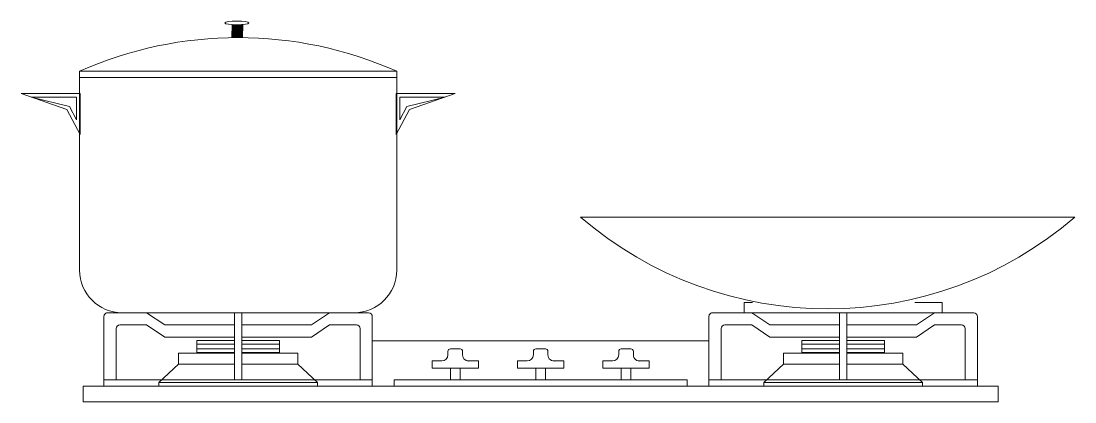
# Model space of a CAD drawing. Header units: millimetres. Extents: x 351279 to 387190, y -1289537 to -1277077.
# Drawn here: x 353956 to 354820, y -1282089 to -1281777 of the extents above; entities that cross this region are included whole.
import ezdxf

# ---------------------------------------------------------------- set-up
doc = ezdxf.new("R2010")
doc.units = ezdxf.units.MM
doc.header["$LTSCALE"] = 20
doc.layers.add('墙线', color=5, linetype='Continuous', lineweight=70)
doc.layers.add('标注', color=3, linetype='Continuous', lineweight=13)

msp = doc.modelspace()

# ---------------------------------------------------------------- hatches: boundary and pattern name
at = {"layer": '标注'}
h = msp.add_hatch(color=252, dxfattribs=at)
edge = h.paths.add_edge_path()
edge.add_ellipse((354133.249, -1281778.282), major_axis=(-9.868, 0), ratio=0.1538396, start_angle=66.269094, end_angle=119.274651, ccw=False)
edge.add_line((354129.278, -1281779.671), (354129.156, -1281790.299))
edge.add_arc((354134.294, -1282110.487), 320.229, 89.345399, 90.919245, ccw=False)
edge.add_line((354137.952, -1281790.279), (354138.074, -1281779.606))

# ---------------------------------------------------------------- linework, layer by layer
at = {"color": 252, "lineweight": 18}
for p, q in [((354024.294, -1282075.701), (354024.294, -1282018.678)), ((354026.922, -1282015.701), (354059.294, -1282015.701)), ((354059.294, -1282015.701), (354074.294, -1282025.701)), ((354131.294, -1282015.701), (354137.294, -1282015.701)), ((354131.294, -1282070.701), (354131.294, -1282015.701)), ((354137.294, -1282070.701), (354137.294, -1282015.701)), ((354194.294, -1282025.701), (354209.294, -1282015.701)), ((354209.294, -1282015.701), (354241.294, -1282015.701)), ((354244.294, -1282075.701), (354244.294, -1282018.701)), ((354520.294, -1282075.701), (354520.294, -1282018.678)), ((354522.922, -1282015.701), (354555.294, -1282015.701)), ((354555.294, -1282015.701), (354570.294, -1282025.701)), ((354627.294, -1282015.701), (354633.294, -1282015.701)), ((354627.294, -1282070.701), (354627.294, -1282015.701)), ((354633.294, -1282070.701), (354633.294, -1282015.701)), ((354690.294, -1282025.701), (354705.294, -1282015.701)), ((354705.294, -1282015.701), (354737.294, -1282015.701)), ((354740.294, -1282075.701), (354740.294, -1282018.701)), ((354034.294, -1282070.701), (354034.294, -1282028.701)), ((354037.294, -1282025.701), (354059.294, -1282025.701)), ((354059.294, -1282025.701), (354074.294, -1282035.701)), ((354074.294, -1282025.701), (354131.294, -1282025.701)), ((354137.294, -1282025.701), (354194.294, -1282025.701)), ((354194.294, -1282035.701), (354209.294, -1282025.701)), ((354209.294, -1282025.701), (354231.294, -1282025.701)), ((354234.294, -1282070.701), (354234.294, -1282028.701)), ((354530.294, -1282070.701), (354530.294, -1282028.701)), ((354533.294, -1282025.701), (354555.294, -1282025.701)), ((354555.294, -1282025.701), (354570.294, -1282035.701)), ((354570.294, -1282025.701), (354627.294, -1282025.701)), ((354633.294, -1282025.701), (354690.294, -1282025.701)), ((354690.294, -1282035.701), (354705.294, -1282025.701)), ((354705.294, -1282025.701), (354727.294, -1282025.701)), ((354730.294, -1282070.701), (354730.294, -1282028.701)), ((354119.294, -1282035.701), (354074.294, -1282035.701)), ((354100.289, -1282048.327), (354100.289, -1282038.327)), ((354100.289, -1282038.327), (354131.294, -1282038.327)), ((354100.289, -1282041.327), (354131.294, -1282041.327)), ((354119.294, -1282035.701), (354131.294, -1282035.701)), ((354137.294, -1282035.701), (354194.294, -1282035.701)), ((354137.294, -1282035.701), (354176.294, -1282035.701)), ((354137.294, -1282038.327), (354168.289, -1282038.327)), ((354137.294, -1282041.327), (354168.289, -1282041.327)), ((354168.289, -1282038.327), (354168.289, -1282048.327)), ((354615.294, -1282035.701), (354570.294, -1282035.701)), ((354596.289, -1282048.327), (354596.289, -1282038.327)), ((354596.289, -1282038.327), (354627.294, -1282038.327)), ((354596.289, -1282041.327), (354627.294, -1282041.327)), ((354615.294, -1282035.701), (354627.294, -1282035.701)), ((354633.294, -1282035.701), (354672.294, -1282035.701)), ((354633.294, -1282035.701), (354690.294, -1282035.701)), ((354633.294, -1282038.327), (354664.289, -1282038.327)), ((354633.294, -1282041.327), (354664.289, -1282041.327)), ((354664.289, -1282038.327), (354664.289, -1282048.327)), ((354085.294, -1282057.701), (354085.294, -1282048.701)), ((354085.294, -1282048.701), (354131.294, -1282048.701)), ((354100.289, -1282045.327), (354131.294, -1282045.327)), ((354131.294, -1282048.327), (354100.289, -1282048.327)), ((354137.294, -1282045.327), (354168.289, -1282045.327)), ((354168.289, -1282048.327), (354137.294, -1282048.327)), ((354137.294, -1282048.701), (354183.294, -1282048.701)), ((354183.294, -1282048.701), (354183.294, -1282057.701)), ((354306.294, -1282050.092), (354306.294, -1282047.32)), ((354308.294, -1282045.32), (354316.294, -1282045.32)), ((354318.294, -1282047.32), (354318.294, -1282050.206)), ((354376.294, -1282050.092), (354376.294, -1282047.32)), ((354378.294, -1282045.32), (354386.294, -1282045.32)), ((354388.294, -1282047.32), (354388.294, -1282050.206)), ((354446.294, -1282050.092), (354446.294, -1282047.32)), ((354448.294, -1282045.32), (354456.294, -1282045.32)), ((354458.294, -1282047.32), (354458.294, -1282050.206)), ((354581.294, -1282057.701), (354581.294, -1282048.701)), ((354581.294, -1282048.701), (354627.294, -1282048.701)), ((354596.289, -1282045.327), (354627.294, -1282045.327)), ((354627.294, -1282048.327), (354596.289, -1282048.327)), ((354633.294, -1282045.327), (354664.289, -1282045.327)), ((354664.289, -1282048.327), (354633.294, -1282048.327)), ((354633.294, -1282048.701), (354679.294, -1282048.701)), ((354679.294, -1282048.701), (354679.294, -1282057.701)), ((354069.294, -1282072.701), (354085.294, -1282057.701)), ((354085.294, -1282057.701), (354085.294, -1282057.701)), ((354131.294, -1282057.701), (354085.294, -1282057.701)), ((354183.294, -1282057.701), (354137.294, -1282057.701)), ((354183.294, -1282057.701), (354199.294, -1282072.701)), ((354293.294, -1282055.092), (354301.294, -1282055.092)), ((354293.294, -1282061.092), (354293.294, -1282055.092)), ((354322.232, -1282055.092), (354331.294, -1282055.092)), ((354331.294, -1282055.092), (354331.294, -1282061.092)), ((354363.294, -1282061.092), (354363.294, -1282055.092)), ((354363.294, -1282055.092), (354371.294, -1282055.092)), ((354392.232, -1282055.092), (354401.294, -1282055.092)), ((354401.294, -1282055.092), (354401.294, -1282061.092)), ((354433.294, -1282061.092), (354433.294, -1282055.092)), ((354433.294, -1282055.092), (354441.294, -1282055.092)), ((354462.232, -1282055.092), (354471.294, -1282055.092)), ((354471.294, -1282055.092), (354471.294, -1282061.092)), ((354565.294, -1282072.701), (354581.294, -1282057.701)), ((354581.294, -1282057.701), (354581.294, -1282057.701)), ((354627.294, -1282057.701), (354581.294, -1282057.701)), ((354679.294, -1282057.701), (354633.294, -1282057.701)), ((354679.294, -1282057.701), (354695.294, -1282072.701)), ((354308.294, -1282061.092), (354293.294, -1282061.092)), ((354308.294, -1282061.092), (354316.294, -1282061.092)), ((354308.294, -1282070.701), (354308.294, -1282061.092)), ((354331.294, -1282061.092), (354316.294, -1282061.092)), ((354316.294, -1282070.701), (354316.294, -1282061.092)), ((354378.294, -1282061.092), (354363.294, -1282061.092)), ((354378.294, -1282061.092), (354386.294, -1282061.092)), ((354378.294, -1282070.701), (354378.294, -1282061.092)), ((354386.294, -1282070.701), (354386.294, -1282061.092)), ((354401.294, -1282061.092), (354386.294, -1282061.092)), ((354448.294, -1282061.092), (354433.294, -1282061.092)), ((354448.294, -1282061.092), (354456.294, -1282061.092)), ((354448.294, -1282070.701), (354448.294, -1282061.092)), ((354471.294, -1282061.092), (354456.294, -1282061.092)), ((354456.294, -1282070.701), (354456.294, -1282061.092)), ((354007.294, -1282075.701), (354007.294, -1282088.701)), ((354757.294, -1282075.701), (354007.294, -1282075.701)), ((354024.294, -1282070.701), (354244.294, -1282070.701)), ((354024.294, -1282075.701), (354244.294, -1282075.701)), ((354024.294, -1282075.701), (354249.294, -1282075.701)), ((354069.294, -1282072.701), (354199.294, -1282072.701)), ((354069.294, -1282072.701), (354085.294, -1282072.701)), ((354069.294, -1282075.701), (354069.294, -1282072.701)), ((354199.294, -1282075.701), (354069.294, -1282075.701)), ((354199.294, -1282072.701), (354199.294, -1282075.701)), ((354262.294, -1282075.701), (354262.294, -1282070.701)), ((354262.294, -1282070.701), (354502.294, -1282070.701)), ((354308.294, -1282070.701), (354316.294, -1282070.701)), ((354378.294, -1282070.701), (354386.294, -1282070.701)), ((354448.294, -1282070.701), (354456.294, -1282070.701)), ((354502.294, -1282070.701), (354502.294, -1282075.701)), ((354520.294, -1282070.701), (354740.294, -1282070.701)), ((354520.294, -1282075.701), (354740.294, -1282075.701)), ((354565.294, -1282072.701), (354695.294, -1282072.701)), ((354565.294, -1282072.701), (354581.294, -1282072.701)), ((354565.294, -1282075.701), (354565.294, -1282072.701)), ((354695.294, -1282075.701), (354565.294, -1282075.701)), ((354695.294, -1282072.701), (354695.294, -1282075.701)), ((354757.294, -1282088.701), (354757.294, -1282075.701)), ((354007.294, -1282088.701), (354757.294, -1282088.701))]:
    msp.add_line(p, q, dxfattribs=at)
for centre, radius, start, end in [((354027.294, -1282018.678), 3, 82.870645, 180), ((354241.294, -1282018.701), 3, 0, 90), ((354523.294, -1282018.678), 3, 82.870645, 180), ((354737.294, -1282018.701), 3, 0, 90), ((354037.294, -1282028.701), 3, 90, 180), ((354231.294, -1282028.701), 3, 0, 90), ((354533.294, -1282028.701), 3, 90, 180), ((354727.294, -1282028.701), 3, 0, 90), ((354308.294, -1282047.32), 2, 90, 180), ((354316.294, -1282047.32), 2, 0, 90), ((354378.294, -1282047.32), 2, 90, 180), ((354386.294, -1282047.32), 2, 0, 90), ((354448.294, -1282047.32), 2, 90, 180), ((354456.294, -1282047.32), 2, 0, 90), ((354301.294, -1282050.092), 5, 270, 0), ((354323.294, -1282050.206), 5, 180, 282.258813), ((354371.294, -1282050.092), 5, 270, 0), ((354393.294, -1282050.206), 5, 180, 282.258813), ((354441.294, -1282050.092), 5, 270, 0), ((354463.294, -1282050.206), 5, 180, 282.258813)]:
    msp.add_arc(centre, radius, start, end, dxfattribs=at)
at = {"layer": '墙线', "color": 252, "lineweight": 13}
msp.add_line((354520.294, -1282038.701), (354244.294, -1282038.701), dxfattribs=at)
at = {"layer": '标注', "color": 252}
for p, q in [((354129.279, -1281779.606), (354129.157, -1281790.279)), ((354138.074, -1281779.606), (354137.952, -1281790.279)), ((354004.294, -1281980.701), (354004.294, -1281817.832)), ((354004.294, -1281817.832), (354264.294, -1281817.832)), ((354004.294, -1281822.832), (354264.294, -1281822.832)), ((354264.294, -1281980.701), (354264.294, -1281817.832)), ((354820.294, -1281937.352), (354415.013, -1281937.352)), ((354039.294, -1282015.701), (354229.294, -1282015.701))]:
    msp.add_line(p, q, dxfattribs=at)
for points in [[(354004.742, -1281836.142), (353956.338, -1281836.142), (353993.912, -1281849.233), (354004.742, -1281869.693)], [(354001.742, -1281839.142), (353964.612, -1281839.142), (353995.929, -1281846.631), (354001.742, -1281857.613)], [(354263.845, -1281836.142), (354312.25, -1281836.142), (354274.676, -1281849.233), (354263.845, -1281869.693)], [(354266.845, -1281839.142), (354303.976, -1281839.142), (354272.659, -1281846.631), (354266.845, -1281857.613)]]:
    msp.add_lwpolyline(points, close=True, dxfattribs=at)
msp.add_lwpolyline([(354555.888, -1282007.261), (354549.001, -1282007.261), (354549.001, -1282015.701), (354711.587, -1282015.701), (354711.587, -1282007.261), (354689.167, -1282007.261)], dxfattribs=at)
for centre, radius, start, end in [((354134.294, -1282110.487), 320.229, 66.04873, 113.95127), ((354617.653, -1281701.668), 310.822, 229.311171, 310.688829), ((354039.294, -1281980.701), 35, 180, 270), ((354229.294, -1281980.701), 35, 270, 0)]:
    msp.add_arc(centre, radius, start, end, dxfattribs=at)
msp.add_ellipse((354133.249, -1281778.282), major_axis=(-9.868, 0), ratio=0.1538396, dxfattribs=at)

doc.saveas('drawing.dxf')
